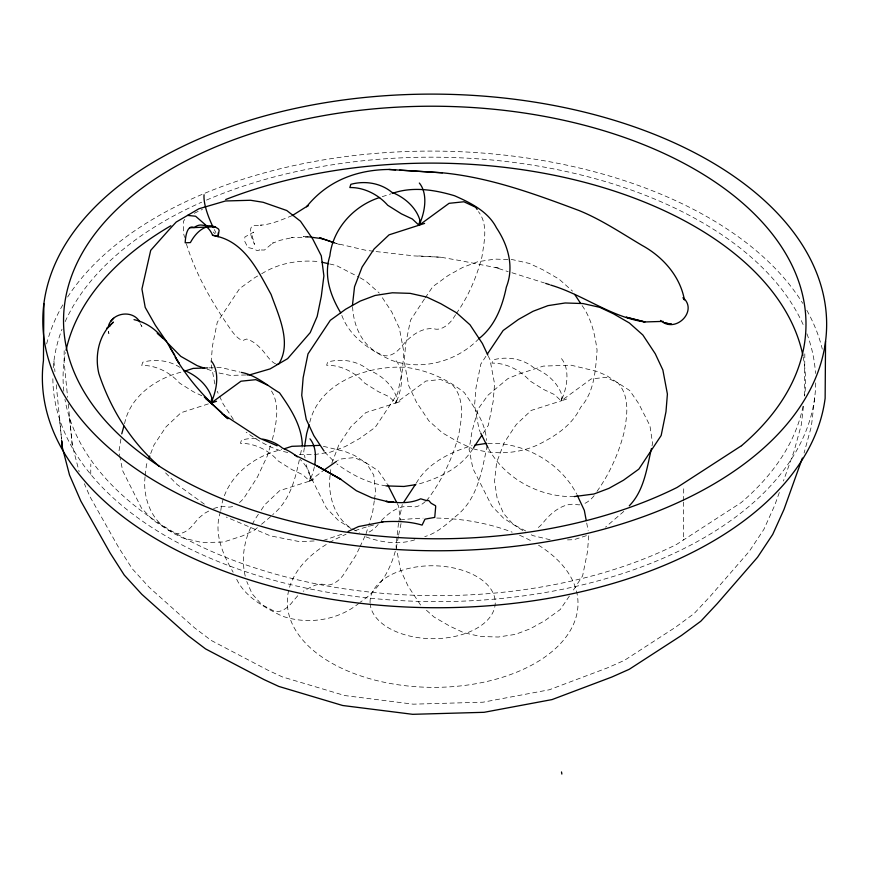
<?xml version="1.0" encoding="UTF-8"?>
<svg xmlns="http://www.w3.org/2000/svg" width="869" height="869" viewBox="0 0 869 869"><rect width="100%" height="100%" fill="white"/><g stroke="black" fill="none" stroke-linecap="round" stroke-linejoin="round"><path stroke-width="0.65" stroke-dasharray="4.34 3.26" d="M64.176 350.739L64.089 361.591L67.619 397.296M90.734 474.278L90.81 463.981M683.621 502.097L683.349 540.051L683.403 539.377M683.631 500.74L683.74 485.825M804.498 395.884L804.813 353.857M211.124 362.416L212.449 346.014L217.283 322.236L239.616 288.606L254.965 277.515L260.57 274.387M588.758 535.717L587.433 552.108L582.61 575.886L572.41 591.572M145.08 476.766C142.429 499.23 152.89 525.43 175.581 533.294A20.541 12.296 -57.2 0 0 194.069 523.583L199.023 517.859L204.497 513.34L210.157 510.299M145.232 475.419L146.448 464.665L147.86 460.961M330.111 475.267C327.656 494.591 334.141 517.62 351.337 528.341M330.263 473.92L330.872 468.543M803.445 406.388L801.337 424.68L793.951 451.598L783.436 480.991M814.677 397.73L811.385 426.386L804.075 453.031M374.289 500.826L372.616 512.449L368.728 525.061M374.474 499.534L375.593 491.778L373.735 475.039L366.403 463.123L354.541 457.572L339.692 459.125L337.563 460.613M120.943 438.943L118.879 451.717L119.64 455.519M220.465 511.765C213.383 532.99 222.627 553.987 233.153 572.215M304.378 447.731L303.759 451.565L305.019 457.909M261.221 510.06L264.763 504.737L279.699 490.637L309.646 481.089L310.45 476.125M331.795 463.275L338.888 444.765L350.924 426.668L365.871 412.569L395.819 403.02L396.622 398.045M525.788 531.002L513.253 524.409L503.575 513.525L497.242 498.893L494.537 481.198L496.655 462.373L504.226 442.625L516.262 424.528L531.209 410.429L561.157 400.881L561.961 395.916M398.513 522.986L396.014 545.928L396.731 549.729M398.784 521.672L402.271 504.487M299.349 459.788C295.156 479.851 289.496 501.272 272.714 514.611M300.435 454.639L302.064 446.916M398.328 536.434C394.635 562.547 382.718 587.335 360.244 602.184M398.599 535.141L401.043 523.551M487.216 445.471C481.893 470.846 477.657 499.393 455.769 516.316C446.351 524.431 437.053 533.164 424.767 536.597M652.011 445.916L652.554 443.342L649.925 425.647L638.596 403.433L629.71 390.518L606.106 375.289L596.721 371.345L571.031 365.186L543.375 366.099L519.249 373.92L508.007 378.547L487.965 395.221L478.265 408.756L471.976 431.545L469.097 449.425L472.888 468.478L491.745 505.899L503.444 518.087L523.051 530.731M256.138 438.421A40.962 34.391 -5.1 0 0 241.463 440.127L240.452 443.353A40.962 30.73 35.9 0 1 278.352 461.07L292.038 469.662L302.955 474.8L309.646 481.089L310.667 476.57A40.962 30.219 23.2 0 0 300.218 459.473M426.255 500.674A20.541 12.296 -57.2 0 0 429.547 496.851C442.984 477.972 453.183 456.909 458.778 434.381C461.895 417.902 464.741 398.686 452.575 385.043L440.702 379.503L425.853 381.046L395.819 403.02L396.84 398.491A40.962 30.219 23.2 0 0 368.608 370.009A40.962 34.391 -5.1 0 0 327.635 362.058L326.625 365.273A40.962 30.73 35.9 0 1 364.513 382.99L378.2 391.582L389.116 396.72L395.819 403.02L401.402 401.13M597.003 491.398C609.69 473.572 618.706 453.412 624.116 432.241C627.233 415.762 630.079 396.546 617.902 382.903L606.041 377.363L591.192 378.917L561.157 400.881L562.178 396.351A40.962 30.219 23.2 0 0 533.946 367.869A40.962 34.391 -5.1 0 0 492.973 359.918L491.963 363.133A40.962 30.73 35.9 0 1 529.851 380.85L543.538 389.442L554.455 394.58L561.157 400.881L566.74 398.99M124.56 423.703C130.013 396.068 156.865 377.852 183.011 371.682M220.813 510.494C224.289 478.971 252.043 456.138 281.719 449.61M309.788 422.291C319.444 381.947 368.434 365.089 405.693 367.315C427.472 370.183 447.187 379.101 464.372 392.658C474.116 407.181 485.499 422.377 486.466 440.42M270.411 445.873L267.304 455.953L257.398 477.124L244.667 497.003A20.541 12.296 -57.2 0 1 238.671 503.194M272.355 439.573C276.407 423.149 280.893 402.977 269.694 388.443M366.012 533.881L368.337 526.321M779.33 492.484L774.757 505.269L763.873 529.373L749.274 551.359L709.973 596.59L694.114 613.557L675.452 627.299L624.496 660.31L607.746 667.75L549.317 689.78L482.958 702.206L413.209 704.172L344.808 695.558L282.414 676.929L268.228 670.357L211.145 640.399L194.33 627.657L149.186 587.314L132.262 568.771L118.684 547.579L90.104 496.927L84.369 483.751M150.706 453.553L154.019 444.917L166.055 426.82L180.991 412.721L208.386 403.889M359.408 547.991L356.105 555.041L343.374 574.93A20.541 12.296 -57.2 0 1 324.876 584.641C316.892 582.512 309.929 587.824 303.205 591.257M359.962 546.818L364.915 536.238M455.584 314.708L452.749 319.129A20.541 12.296 -57.2 0 1 434.261 328.84C421.574 327.059 409.788 336.422 402.162 345.71A20.541 12.296 -57.2 0 1 383.663 355.421C363.372 348.556 353.498 327.048 352.608 306.876M456.29 313.6C468.434 296.459 476.712 276.929 481.991 256.648C484.109 241.984 488.443 224.419 478.45 211.656M485.912 356.279L480.807 364.122L475.984 387.9L474.561 405.551L479.101 429.644L480.188 431.969M483.218 433.164L488.324 425.321L493.147 401.543L494.58 383.892L490.029 359.799L488.4 356.323M258.386 514.318C245.688 532.034 240.061 555.215 245.351 576.581M424.474 298.958L410.483 320.248L405.649 344.026L404.226 361.689L408.767 385.771L416.381 402.032L428.786 420.77L442.267 432.784L458.006 441.897L471.932 448.458M425.234 297.839L432.816 286.618L448.165 275.527L462.742 267.402L477.646 261.765L494.852 259.103L512.677 259.679L529.362 263.437L543.288 269.998L559.039 279.101L572.519 291.126M416.262 483.197C427.657 463.003 450.653 452.01 472.084 445.601M472.812 448.86C460.972 467.978 438.28 478.743 417.185 484.424M569.38 596.058L560.277 609.517L544.928 620.607L530.351 628.732L515.447 634.37L498.23 637.031L480.416 636.456L463.72 632.697L449.794 626.136L434.055 617.033L425.386 609.299M184.771 219.412L183.37 221.432L183.565 233.565L184.619 237.411M297.73 595.786L292.777 601.511A20.541 12.296 -57.2 0 1 274.289 611.222L261.743 604.618L252.075 593.744L246.796 581.546M381.426 520.564C388.812 512.667 399.686 504.78 411.048 506.562A20.541 12.296 -57.2 0 0 425.354 501.522M623.833 511.396L605.519 527.157M478.982 338.595C456.757 361.765 421.269 371.335 390.844 360.048C370.129 350.305 349.153 336.814 341.354 314.1M257.376 527.722L254.259 530.318L242.364 535.945L223.8 541.963L202.52 542.669L182.751 537.922L172.833 533.012L153.237 520.368L141.538 508.18L122.67 470.77L119.889 456.79M261.536 524.257L270.9 516.468M359.212 603.043C337.987 620.542 307.278 625.115 281.458 615.849C263.97 606.931 244.395 596.84 236.107 578.004M314.372 466.74A48.121 28.818 -57.2 0 1 309.646 481.089L323.768 470.248M261.688 273.768C278.819 262.981 299.533 259.592 319.477 261.667M213.557 508.55L221.269 506.171L226.168 506.714A20.541 12.296 -57.2 0 0 234.282 505.845M292.277 215.588C281.925 219.629 271.617 224.452 260.342 225.19L261.634 225.136L252.836 225.777L251.499 226.744C248.404 232.555 252.542 238.932 254.487 244.417L252.564 237.53L252.586 233.848L253.705 232.088L244.852 236.987L244.819 241.495L247.904 247.502L253.65 248.827L257.235 250.674L259.581 249.946L258.701 249.935L264.426 250.033L273.463 242.527L272.464 243.255L280.35 240.246L293.114 237.411L291.397 237.693L310.092 236.976M309.646 481.089L315.23 479.21M323.225 540.475L343.548 533.642M382.208 196.687L391.093 193.809M414.861 539.801C398.849 545.037 380.926 542.549 365.425 536.684M586.39 535.662L574.018 539.671L564.709 539.986M314.143 540.952L299.859 541.702L270.259 535.815L226.288 517.077M208.962 367.869L215.545 367.641M216.859 367.598L220.813 367.468L240.083 372.095M245.851 374.973L230.404 375.408L216.87 372.54M418.728 255.92L440.952 257.246L460.461 260.657L500.012 268.445L495.134 267.402L508.191 271.671M487.922 443.396C523.714 441.963 560.081 462.189 576.701 494.113M299.24 454.324L313.242 454.769L330.448 452.119L345.362 446.481L359.94 438.356L375.289 427.266L397.622 393.635L402.445 369.846L403.879 352.195L399.338 328.113L391.713 311.852L381.502 296.416M574.224 496.579C540.355 497.535 505.432 479.069 488.899 449.208M440.952 257.246L414.274 255.92L374.778 251.413M311.374 237.074L303.411 236.531L309.722 237.052M373.474 251.239L365.599 250.239L336.021 243.342M329.742 263.98L336.162 265.425L359.082 277.189M473.214 448.752C494.624 455.095 518.261 454.052 538.563 444.493C555.66 435.923 572.193 425.202 580.622 407.333C594.57 391.68 595.504 370.107 597.079 350.207C594.885 334.467 591.485 318.575 582.002 305.453M287.715 452.467C272.518 449.512 258.56 441.137 246.177 432.197M386.118 485.89C368.087 483.273 351.315 474.68 336.879 463.894M323.377 446.318L345.21 451.565L354.595 455.508L378.211 470.737L387.096 483.653M550.099 539.747L532.969 535.641L528.558 533.457M511.95 272.725L544.428 282.968M335.141 243.038L340.213 244.776M207.072 369.129L214.426 371.693M201.814 395.732L193.331 391.734L179.644 383.142A40.962 30.73 35.9 0 0 141.745 365.425L142.755 362.21A40.962 34.391 -5.1 0 1 181.806 368.652M352.477 528.939L359.31 532.545M360.211 277.841L365.838 281.089L379.318 293.114M204.356 504.15L177.08 484.489L163.806 471.096M351.185 528.645L338.117 520.216L326.407 508.028L307.55 470.618L306.029 462.992M333.023 460.461L324.821 452.238M213.231 232.012L215.186 233.837M420.574 605.009L408.169 586.271L400.555 570.021L396.97 551M233.392 419.445L223.181 404.02L217.196 391.246M140.235 323.768L141.919 326.57L140.897 324.094M397.231 503.52L398.426 505.867L400.479 519.76M186.368 243.82C196.068 275.299 212.97 304.204 231.838 331.046A20.541 6.376 59.7 0 0 244.439 339.801L246.742 339.029C254.943 341.582 261.178 348.371 266.294 355.008A20.541 6.376 59.7 0 0 275.831 363.97M69.585 417.978L72.279 445.254L79.166 471.769M108.484 331.632L108.897 333.631L107.952 328.71M586.716 523.04L588.15 530.644M211.265 364.937L214.849 383.957M53.911 361.102L54.953 371.628M56.257 384.782L61.59 439.508M59.548 419.043L61.601 439.757M68.26 403.966L72.279 445.254M561.461 358.625A48.121 28.818 -57.2 0 1 561.157 400.881M594.124 495.71A20.541 12.296 -57.2 0 1 582.328 504.346M579.819 504.802A20.541 12.296 -57.2 0 1 576.386 504.433C563.699 502.651 551.913 512.004 544.287 521.291A20.541 12.296 -57.2 0 1 536.13 528.971M215.892 232.599A48.121 14.925 59.7 0 1 214.317 229.59M396.123 360.765A48.121 28.818 -57.2 0 1 395.819 403.02M378.189 524.42A20.541 12.296 -57.2 0 1 366.403 533.066M370.085 602.782A62.59 36.465 0.4 0 1 462.058 570.173A62.59 36.465 0.4 0 1 466.403 633.099A62.59 36.465 0.4 0 1 370.172 603.988M538.552 545.2A145.351 84.673 0.4 0 1 533.881 663.938A145.351 84.673 0.4 0 1 329.959 662.102A145.351 84.673 0.4 0 1 328.189 543.31M329.351 542.625A145.351 84.673 0.4 0 1 346.068 534.25M354.9 530.763A145.351 84.673 0.4 0 1 375.669 524.507M400.272 519.977A145.351 84.673 0.4 0 1 423.062 518.141M436.694 518.054A145.351 84.673 0.4 0 1 512.145 532.176M519.597 535.239A145.351 84.673 0.4 0 1 532.958 541.887M815.709 382.936A381.437 222.203 0.4 0 1 431.415 601.609A381.437 222.203 0.4 0 1 52.868 375.897M53.226 367.793A381.437 222.203 0.4 0 1 62.036 329.177M65.175 321.617A381.437 222.203 0.4 0 1 201.662 202.195M206.485 200.087A381.437 222.203 0.4 0 1 803.999 326.538M806.921 333.761A381.437 222.203 0.4 0 1 815.48 373.431M803.032 406.138A371.226 216.262 0.4 0 1 741.127 502.619L676.593 544.428A371.226 216.262 0.4 0 1 296.753 579.623A371.226 216.262 0.4 0 1 64.947 399.338M63.806 391.224A371.226 216.262 0.4 0 1 65.544 352.684M194.276 213.274A371.226 216.262 0.4 0 1 202.423 209.407M803.141 356.801A371.226 216.262 0.4 0 1 804.651 395.916M46.654 343.885A391.93 228.319 0.4 0 1 62.861 304.769M67.63 297.002A391.93 228.319 0.4 0 1 436.835 151.108A391.93 228.319 0.4 0 1 802.717 303.324M806.834 310.309A391.93 228.319 0.4 0 1 822.302 349.132"/><path stroke-width="1.3" d="M43.863 303.65L43.45 360.592A391.93 228.319 0.4 0 0 405.226 606.964A391.93 228.319 0.4 0 0 825.137 398.241L825.55 341.3A391.93 228.319 0.4 0 0 264.458 116.001A391.93 228.319 0.4 0 0 214.122 510.136A391.93 228.319 0.4 0 0 825.55 341.3M277.037 364.285A20.541 6.376 59.7 0 0 278.884 363.774C291.984 342.668 278.504 315.393 271.106 294.482C258.549 271.736 245.503 243.635 218.119 236.596L218.238 232.881M352.412 305.616L354.53 286.792L362.101 267.044L374.137 248.936L389.084 234.836L424.615 223.409M205.453 226.222A40.962 18.879 -83.4 0 1 212.655 235.347L218.119 236.596L219.129 230.35L218.423 228.96L215.034 226.755L201.021 225.006A40.962 18.879 -83.4 0 0 194.048 227.602A40.962 11.851 78.8 0 0 185.184 242.809L190.387 242.592A40.962 23.974 -81.7 0 1 215.034 226.755L189.724 227.765M211.743 398.198L210.939 403.173L216.522 401.282M304.584 446.449L306.638 433.685L309.082 424.822M477.114 209.483L475.777 207.322L463.916 201.771L449.067 203.324L419.032 225.288L420.053 220.769A40.962 30.219 23.2 0 0 391.821 192.288A40.962 34.391 -5.1 0 0 350.848 184.326L349.838 187.552A40.962 30.73 35.9 0 1 387.726 205.269L401.413 213.861L412.33 218.999L419.032 225.288L419.836 220.324M651.468 448.491C646.786 468.304 644.135 490.713 629.275 505.823M121.758 433.837L123.854 426.244M802.38 458.061L784.001 509.419L772.715 534.413L757.583 557.214L717.24 603.64L700.805 621.226L681.448 635.478L629.232 669.304L611.852 677.027L552.032 699.588L484.098 712.308L412.688 714.318L342.658 705.498L278.786 686.423L264.067 679.612L205.562 648.904L188.138 635.695L141.821 594.309L124.267 575.082L110.2 553.108L80.85 501.098L69.509 475.017L62.372 447.524L61.732 441.05M148.816 458.495L149.761 456.019M108.527 325.679C112.688 312.34 132.838 309.614 139.833 321.975M109.516 326.559L110.667 324.626C98.23 337.183 94.819 356.898 98.892 373.735C110.711 409.223 130.806 441.517 159.146 466.284M487.368 354.031L503.14 330.492L518.5 319.401L533.066 311.276L547.981 305.638L565.187 302.977L583.012 303.553L599.697 307.3L613.623 313.872L629.362 322.975L642.854 334.999L655.248 353.737L662.862 369.988L667.403 394.081L665.98 411.732L661.157 435.521L638.824 469.141L623.464 480.231L608.897 488.367L593.983 493.994L574.224 496.579M403.727 502.249L415.501 484.326M481.763 435.412L473.572 447.741M110.765 321.302L113.643 318.282M478.982 338.595C495.08 325.984 502.347 306.475 506.355 287.063C514.361 266.74 508.159 245.33 496.471 227.852C488.117 211.482 470.748 202.901 454.596 195.764C434.63 189.779 412.471 186.238 392.364 193.396M323.768 470.248L336.509 461.352M292.277 215.588L308.452 205.41L306.572 206.768C327.233 181.078 356.225 169.846 388.921 169.455L442.44 172.812C489.91 177.439 534.717 193.939 579.047 210.537C601.337 219.585 621.411 233.153 642.039 245.373C662.841 256.746 680.145 276.233 684.435 299.935L683.034 297.632C698.491 310.852 675.376 334.109 660.549 320.465M348.154 531.459L358.506 526.571L383.055 521.856L381.795 521.878C395.33 521.009 408.984 521.215 422.095 525.104L424.995 519.13L434.739 517.403L435.684 506.779L435.543 505.736L431.143 503.26L428.613 500.425L426.679 500.631L420.737 498.817C409.875 503.857 397.883 502.999 386.303 501.435L393.776 502.239L386.303 501.435M379.666 197.513C353.922 205.681 332.86 228.645 329.851 255.964C323.474 275.701 330.513 295.905 340.767 312.938M184.282 371.269L193.168 368.391L207.648 367.913M284.25 448.784L291.875 446.318L319.52 445.395M474.735 445.189L486.651 443.353M415.86 484.63L403.944 486.466L386.118 485.89M663.264 321.389L644.917 321.954L626.288 317.239L644.917 321.954C610.874 317.152 583.251 294.7 550.664 285.054M247.133 374.941L249.707 374.865L270.129 368.891L287.628 358.658L310.2 332.642L317.163 316.446L321.302 296.296L323.898 275.929L321.291 255.844L312.742 239.018L300.5 221.226L286.759 210.515L263.133 202.281L250.565 200.272L225.484 200.978L198.947 208.745L176.211 222.04L168.977 229.85L150.706 250.348L141.929 289.029L145.21 307.398L155.366 325.278L166.674 341.734M388.921 169.455L395.591 169.879M399.621 170.128L442.44 172.812M310.885 237.172L322.453 238.703L333.87 242.603M187.574 215.393L195.623 216.24L207.376 226.505M322.041 262.242L328.46 263.687M241.365 372.41C255.92 375.039 267.098 385.597 279.503 392.81C290.594 408.615 301.869 425.701 302.336 445.623M134.022 319.64C145.46 322.149 155.323 328.884 162.612 337.976L157.224 333.077L166.642 341.636L179.21 363.59L175.288 357.224C189.007 380.828 207.702 400.685 227.96 418.739L221.975 413.59L259.603 438.215L277.092 445.775M212.449 235.054L218.119 236.596M322.453 238.703L319.618 237.791L334.75 242.918M386.966 501.511L371.769 497.752L356.388 490.735L340.431 479.08L316.859 465.838L340.941 479.406L317.869 466.273L294.776 455.095M545.678 283.381L549.414 284.641M204.617 368.271L197.263 365.708L180.795 356.366L167.435 342.831M267.695 385.195L255.834 379.655L240.985 381.198L210.939 403.173L204.248 396.872M212.764 404.628L205.442 398.111L221.91 412.797M574.702 294.428L580.535 303.248M488.172 448.1L480.731 433.12M324.094 451.141L313.883 435.706L306.268 419.455L301.728 395.362L303.151 377.711L307.984 353.922L330.307 320.303L345.666 309.212L360.233 301.076L375.147 295.449L392.353 292.788L410.179 293.364L426.864 297.111L440.789 303.683L456.54 312.786L470.02 324.81L482.414 343.548L487.857 355.16M170.302 347.872L174.799 355.269M387.693 484.815L396.633 502.358M577.255 495.276L584.326 510.364L586.238 520.509M561.504 771.954L561.852 774.073M61.721 440.844L62.372 447.524M211.254 360.917A48.121 28.818 -57.2 0 1 210.939 403.173L211.96 398.643A40.962 30.219 23.2 0 0 183.728 370.161M213.318 227.591A48.121 14.925 59.7 0 1 204.063 194.775M309.961 438.834A48.121 28.818 -57.2 0 1 314.741 464.73M297.317 456.855A40.962 30.219 23.2 0 0 282.436 448.089A40.962 34.391 -5.1 0 0 262.786 439.138M419.336 183.033A48.121 28.818 -57.2 0 1 419.032 225.288M66.087 350.142A371.226 216.262 0.4 0 1 170.856 225.766M225.69 199.522A371.226 216.262 0.4 0 1 802.88 355.464M110.537 324.843L106.93 328.33L113.404 322.106L110.537 324.843M741.55 445.678L677.016 487.487A371.226 216.262 0.4 0 1 77.417 379.438A371.226 216.262 0.4 0 1 494.396 109.309A371.226 216.262 0.4 0 1 741.55 445.678M671.552 324.267L664.818 322.92L671.552 324.267"/></g></svg>
